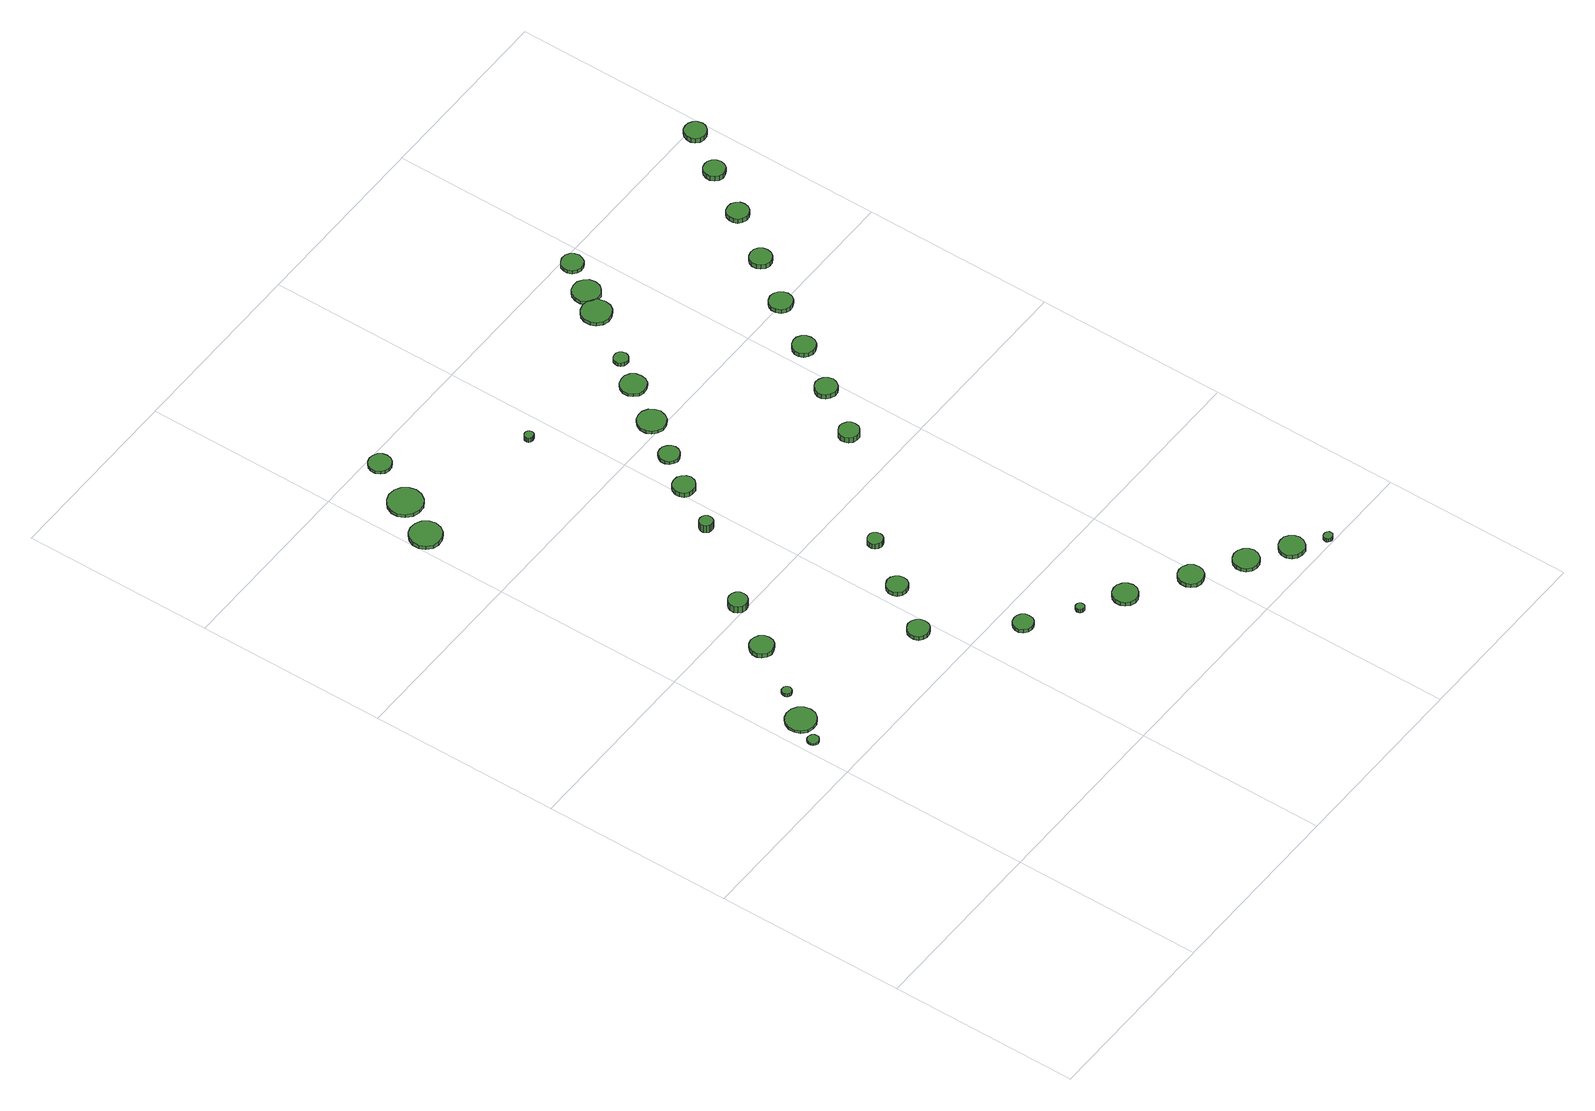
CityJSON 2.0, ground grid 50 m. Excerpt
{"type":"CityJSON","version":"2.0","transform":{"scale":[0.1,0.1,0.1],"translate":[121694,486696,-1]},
"CityObjects":{
"tree1":{"type":"SolitaryVegetationObject","attributes":{"function":"something"},"geometry":[{"type":"MultiSurface","lod":"1","boundaries":[[[0,1,2,3,4,5,6,7,8,9,10,11,12,13,14]],[[15,16,17,18,19,20,21,22,23,24,25,26,27,28,29]],[[0,29,28,1]],[[1,28,27,2]],[[2,27,26,3]],[[3,26,25,4]],[[4,25,24,5]],[[5,24,23,6]],[[6,23,22,7]],[[7,22,21,8]],[[8,21,20,9]],[[9,20,19,10]],[[10,19,18,11]],[[11,18,17,12]],[[12,17,16,13]],[[13,16,15,14]],[[14,15,29,0]]]}]},
"tree2":{"type":"SolitaryVegetationObject","attributes":{"function":"something"},"geometry":[{"type":"MultiSurface","lod":"1","boundaries":[[[30,31,32,33,34,35,36,37,38,39,40,41,42,43,44]],[[45,46,47,48,49,50,51,52,53,54,55,56,57,58,59]],[[30,59,58,31]],[[31,58,57,32]],[[32,57,56,33]],[[33,56,55,34]],[[34,55,54,35]],[[35,54,53,36]],[[36,53,52,37]],[[37,52,51,38]],[[38,51,50,39]],[[39,50,49,40]],[[40,49,48,41]],[[41,48,47,42]],[[42,47,46,43]],[[43,46,45,44]],[[44,45,59,30]]]}]},
"tree3":{"type":"SolitaryVegetationObject","attributes":{"function":"something"},"geometry":[{"type":"MultiSurface","lod":"1","boundaries":[[[60,61,62,63,64,65,66,67,68,69,70,71,72,73,74]],[[75,76,77,78,79,80,81,82,83,84,85,86,87,88,89]],[[60,89,88,61]],[[61,88,87,62]],[[62,87,86,63]],[[63,86,85,64]],[[64,85,84,65]],[[65,84,83,66]],[[66,83,82,67]],[[67,82,81,68]],[[68,81,80,69]],[[69,80,79,70]],[[70,79,78,71]],[[71,78,77,72]],[[72,77,76,73]],[[73,76,75,74]],[[74,75,89,60]]]}]},
"tree4":{"type":"SolitaryVegetationObject","attributes":{"function":"something"},"geometry":[{"type":"MultiSurface","lod":"1","boundaries":[[[90,91,92,93,94,95,96,97,98,99,100,101,102,103,104]],[[105,106,107,108,109,110,111,112,113,114,115,116,117,118,119]],[[90,119,118,91]],[[91,118,117,92]],[[92,117,116,93]],[[93,116,115,94]],[[94,115,114,95]],[[95,114,113,96]],[[96,113,112,97]],[[97,112,111,98]],[[98,111,110,99]],[[99,110,109,100]],[[100,109,108,101]],[[101,108,107,102]],[[102,107,106,103]],[[103,106,105,104]],[[104,105,119,90]]]}]},
"tree5":{"type":"SolitaryVegetationObject","attributes":{"function":"something"},"geometry":[{"type":"MultiSurface","lod":"1","boundaries":[[[120,121,122,123,124,125,126,127,128,129,130,131,132,133,134]],[[135,136,137,138,139,140,141,142,143,144,145,146,147,148,149]],[[120,149,148,121]],[[121,148,147,122]],[[122,147,146,123]],[[123,146,145,124]],[[124,145,144,125]],[[125,144,143,126]],[[126,143,142,127]],[[127,142,141,128]],[[128,141,140,129]],[[129,140,139,130]],[[130,139,138,131]],[[131,138,137,132]],[[132,137,136,133]],[[133,136,135,134]],[[134,135,149,120]]]}]},
"tree6":{"type":"SolitaryVegetationObject","attributes":{"function":"something"},"geometry":[{"type":"MultiSurface","lod":"1","boundaries":[[[150,151,152,153,154,155,156,157,158,159,160,161,162,163,164]],[[165,166,167,168,169,170,171,172,173,174,175,176,177,178,179]],[[150,179,178,151]],[[151,178,177,152]],[[152,177,176,153]],[[153,176,175,154]],[[154,175,174,155]],[[155,174,173,156]],[[156,173,172,157]],[[157,172,171,158]],[[158,171,170,159]],[[159,170,169,160]],[[160,169,168,161]],[[161,168,167,162]],[[162,167,166,163]],[[163,166,165,164]],[[164,165,179,150]]]}]},
"tree7":{"type":"SolitaryVegetationObject","attributes":{"function":"something"},"geometry":[{"type":"MultiSurface","lod":"1","boundaries":[[[180,181,182,183,184,185,186,187,188,189,190,191,192,193,194]],[[195,196,197,198,199,200,201,202,203,204,205,206,207,208,209]],[[180,209,208,181]],[[181,208,207,182]],[[182,207,206,183]],[[183,206,205,184]],[[184,205,204,185]],[[185,204,203,186]],[[186,203,202,187]],[[187,202,201,188]],[[188,201,200,189]],[[189,200,199,190]],[[190,199,198,191]],[[191,198,197,192]],[[192,197,196,193]],[[193,196,195,194]],[[194,195,209,180]]]}]},
"tree8":{"type":"SolitaryVegetationObject","attributes":{"function":"something"},"geometry":[{"type":"MultiSurface","lod":"1","boundaries":[[[210,211,212,213,214,215,216,217,218,219,220,221,222,223,224]],[[225,226,227,228,229,230,231,232,233,234,235,236,237,238,239]],[[210,239,238,211]],[[211,238,237,212]],[[212,237,236,213]],[[213,236,235,214]],[[214,235,234,215]],[[215,234,233,216]],[[216,233,232,217]],[[217,232,231,218]],[[218,231,230,219]],[[219,230,229,220]],[[220,229,228,221]],[[221,228,227,222]],[[222,227,226,223]],[[223,226,225,224]],[[224,225,239,210]]]}]},
"tree9":{"type":"SolitaryVegetationObject","attributes":{"function":"something"},"geometry":[{"type":"MultiSurface","lod":"1","boundaries":[[[240,241,242,243,244,245,246,247,248,249,250,251,252,253,254]],[[255,256,257,258,259,260,261,262,263,264,265,266,267,268,269]],[[240,269,268,241]],[[241,268,267,242]],[[242,267,266,243]],[[243,266,265,244]],[[244,265,264,245]],[[245,264,263,246]],[[246,263,262,247]],[[247,262,261,248]],[[248,261,260,249]],[[249,260,259,250]],[[250,259,258,251]],[[251,258,257,252]],[[252,257,256,253]],[[253,256,255,254]],[[254,255,269,240]]]}]},
"tree10":{"type":"SolitaryVegetationObject","attributes":{"function":"something"},"geometry":[{"type":"MultiSurface","lod":"1","boundaries":[[[270,271,272,273,274,275,276,277,278,279,280,281,282,283,284]],[[285,286,287,288,289,290,291,292,293,294,295,296,297,298,299]],[[270,299,298,271]],[[271,298,297,272]],[[272,297,296,273]],[[273,296,295,274]],[[274,295,294,275]],[[275,294,293,276]],[[276,293,292,277]],[[277,292,291,278]],[[278,291,290,279]],[[279,290,289,280]],[[280,289,288,281]],[[281,288,287,282]],[[282,287,286,283]],[[283,286,285,284]],[[284,285,299,270]]]}]},
"tree11":{"type":"SolitaryVegetationObject","attributes":{"function":"something"},"geometry":[{"type":"MultiSurface","lod":"1","boundaries":[[[300,301,302,303,304,305,306,307,308,309,310,311,312,313,314]],[[315,316,317,318,319,320,321,322,323,324,325,326,327,328,329]],[[300,329,328,301]],[[301,328,327,302]],[[302,327,326,303]],[[303,326,325,304]],[[304,325,324,305]],[[305,324,323,306]],[[306,323,322,307]],[[307,322,321,308]],[[308,321,320,309]],[[309,320,319,310]],[[310,319,318,311]],[[311,318,317,312]],[[312,317,316,313]],[[313,316,315,314]],[[314,315,329,300]]]}]},
"tree12":{"type":"SolitaryVegetationObject","attributes":{"function":"something"},"geometry":[{"type":"MultiSurface","lod":"1","boundaries":[[[330,331,332,333,334,335,336,337,338,339,340,341,342,343,344]],[[345,346,347,348,349,350,351,352,353,354,355,356,357,358,359]],[[330,359,358,331]],[[331,358,357,332]],[[332,357,356,333]],[[333,356,355,334]],[[334,355,354,335]],[[335,354,353,336]],[[336,353,352,337]],[[337,352,351,338]],[[338,351,350,339]],[[339,350,349,340]],[[340,349,348,341]],[[341,348,347,342]],[[342,347,346,343]],[[343,346,345,344]],[[344,345,359,330]]]}]},
"tree13":{"type":"SolitaryVegetationObject","attributes":{"function":"something"},"geometry":[{"type":"MultiSurface","lod":"1","boundaries":[[[360,361,362,363,364,365,366,367,368,369,370,371,372,373,374]],[[375,376,377,378,379,380,381,382,383,384,385,386,387,388,389]],[[360,389,388,361]],[[361,388,387,362]],[[362,387,386,363]],[[363,386,385,364]],[[364,385,384,365]],[[365,384,383,366]],[[366,383,382,367]],[[367,382,381,368]],[[368,381,380,369]],[[369,380,379,370]],[[370,379,378,371]],[[371,378,377,372]],[[372,377,376,373]],[[373,376,375,374]],[[374,375,389,360]]]}]},
"tree14":{"type":"SolitaryVegetationObject","attributes":{"function":"something"},"geometry":[{"type":"MultiSurface","lod":"1","boundaries":[[[390,391,392,393,394,395,396,397,398,399,400,401,402,403,404]],[[405,406,407,408,409,410,411,412,413,414,415,416,417,418,419]],[[390,419,418,391]],[[391,418,417,392]],[[392,417,416,393]],[[393,416,415,394]],[[394,415,414,395]],[[395,414,413,396]],[[396,413,412,397]],[[397,412,411,398]],[[398,411,410,399]],[[399,410,409,400]],[[400,409,408,401]],[[401,408,407,402]],[[402,407,406,403]],[[403,406,405,404]],[[404,405,419,390]]]}]},
"tree15":{"type":"SolitaryVegetationObject","attributes":{"function":"something"},"geometry":[{"type":"MultiSurface","lod":"1","boundaries":[[[420,421,422,423,424,425,426,427,428,429,430,431,432,433,434]],[[435,436,437,438,439,440,441,442,443,444,445,446,447,448,449]],[[420,449,448,421]],[[421,448,447,422]],[[422,447,446,423]],[[423,446,445,424]],[[424,445,444,425]],[[425,444,443,426]],[[426,443,442,427]],[[427,442,441,428]],[[428,441,440,429]],[[429,440,439,430]],[[430,439,438,431]],[[431,438,437,432]],[[432,437,436,433]],[[433,436,435,434]],[[434,435,449,420]]]}]},
"tree16":{"type":"SolitaryVegetationObject","attributes":{"function":"something"},"geometry":[{"type":"MultiSurface","lod":"1","boundaries":[[[450,451,452,453,454,455,456,457,458,459,460,461,462,463,464]],[[465,466,467,468,469,470,471,472,473,474,475,476,477,478,479]],[[450,479,478,451]],[[451,478,477,452]],[[452,477,476,453]],[[453,476,475,454]],[[454,475,474,455]],[[455,474,473,456]],[[456,473,472,457]],[[457,472,471,458]],[[458,471,470,459]],[[459,470,469,460]],[[460,469,468,461]],[[461,468,467,462]],[[462,467,466,463]],[[463,466,465,464]],[[464,465,479,450]]]}]},
"tree17":{"type":"SolitaryVegetationObject","attributes":{"function":"something"},"geometry":[{"type":"MultiSurface","lod":"1","boundaries":[[[480,481,482,483,484,485,486,487,488,489,490,491,492,493,494]],[[495,496,497,498,499,500,501,502,503,504,505,506,507,508,509]],[[480,509,508,481]],[[481,508,507,482]],[[482,507,506,483]],[[483,506,505,484]],[[484,505,504,485]],[[485,504,503,486]],[[486,503,502,487]],[[487,502,501,488]],[[488,501,500,489]],[[489,500,499,490]],[[490,499,498,491]],[[491,498,497,492]],[[492,497,496,493]],[[493,496,495,494]],[[494,495,509,480]]]}]},
"tree18":{"type":"SolitaryVegetationObject","attributes":{"function":"something"}},
"tree19":{"type":"SolitaryVegetationObject","attributes":{"function":"something"},"geometry":[{"type":"MultiSurface","lod":"1","boundaries":[[[510,511,512,513,514,515,516,517,518,519,520,521,522,523,524]],[[525,526,527,528,529,530,531,532,533,534,535,536,537,538,539]],[[510,539,538,511]],[[511,538,537,512]],[[512,537,536,513]],[[513,536,535,514]],[[514,535,534,515]],[[515,534,533,516]],[[516,533,532,517]],[[517,532,531,518]],[[518,531,530,519]],[[519,530,529,520]],[[520,529,528,521]],[[521,528,527,522]],[[522,527,526,523]],[[523,526,525,524]],[[524,525,539,510]]]}]},
"tree20":{"type":"SolitaryVegetationObject","attributes":{"function":"something"},"geometry":[{"type":"MultiSurface","lod":"1","boundaries":[[[540,541,542,543,544,545,546,547,548,549,550,551,552,553,554]],[[555,556,557,558,559,560,561,562,563,564,565,566,567,568,569]],[[540,569,568,541]],[[541,568,567,542]],[[542,567,566,543]],[[543,566,565,544]],[[544,565,564,545]],[[545,564,563,546]],[[546,563,562,547]],[[547,562,561,548]],[[548,561,560,549]],[[549,560,559,550]],[[550,559,558,551]],[[551,558,557,552]],[[552,557,556,553]],[[553,556,555,554]],[[554,555,569,540]]]}]},
"tree21":{"type":"SolitaryVegetationObject","attributes":{"function":"something"}},
"tree22":{"type":"SolitaryVegetationObject","attributes":{"function":"something"},"geometry":[{"type":"MultiSurface","lod":"1","boundaries":[[[570,571,572,573,574,575,576,577,578,579,580,581,582,583,584]],[[585,586,587,588,589,590,591,592,593,594,595,596,597,598,599]],[[570,599,598,571]],[[571,598,597,572]],[[572,597,596,573]],[[573,596,595,574]],[[574,595,594,575]],[[575,594,593,576]],[[576,593,592,577]],[[577,592,591,578]],[[578,591,590,579]],[[579,590,589,580]],[[580,589,588,581]],[[581,588,587,582]],[[582,587,586,583]],[[583,586,585,584]],[[584,585,599,570]]]}]},
"tree23":{"type":"SolitaryVegetationObject","attributes":{"function":"something"}},
"tree24":{"type":"SolitaryVegetationObject","attributes":{"function":"something"},"geometry":[{"type":"MultiSurface","lod":"1","boundaries":[[[600,601,602,603,604,605,606,607,608,609,610,611,612,613,614]],[[615,616,617,618,619,620,621,622,623,624,625,626,627,628,629]],[[600,629,628,601]],[[601,628,627,602]],[[602,627,626,603]],[[603,626,625,604]],[[604,625,624,605]],[[605,624,623,606]],[[606,623,622,607]],[[607,622,621,608]],[[608,621,620,609]],[[609,620,619,610]],[[610,619,618,611]],[[611,618,617,612]],[[612,617,616,613]],[[613,616,615,614]],[[614,615,629,600]]]}]},
"tree25":{"type":"SolitaryVegetationObject","attributes":{"function":"something"},"geometry":[{"type":"MultiSurface","lod":"1","boundaries":[[[630,631,632,633,634,635,636,637,638,639,640,641,642,643,644]],[[645,646,647,648,649,650,651,652,653,654,655,656,657,658,659]],[[630,659,658,631]],[[631,658,657,632]],[[632,657,656,633]],[[633,656,655,634]],[[634,655,654,635]],[[635,654,653,636]],[[636,653,652,637]],[[637,652,651,638]],[[638,651,650,639]],[[639,650,649,640]],[[640,649,648,641]],[[641,648,647,642]],[[642,647,646,643]],[[643,646,645,644]],[[644,645,659,630]]]}]},
"tree26":{"type":"SolitaryVegetationObject","attributes":{"function":"something"},"geometry":[{"type":"MultiSurface","lod":"1","boundaries":[[[660,661,662,663,664,665,666,667,668,669,670,671,672,673,674]],[[675,676,677,678,679,680,681,682,683,684,685,686,687,688,689]],[[660,689,688,661]],[[661,688,687,662]],[[662,687,686,663]],[[663,686,685,664]],[[664,685,684,665]],[[665,684,683,666]],[[666,683,682,667]],[[667,682,681,668]],[[668,681,680,669]],[[669,680,679,670]],[[670,679,678,671]],[[671,678,677,672]],[[672,677,676,673]],[[673,676,675,674]],[[674,675,689,660]]]}]},
"tree27":{"type":"SolitaryVegetationObject","attributes":{"function":"something"},"geometry":[{"type":"MultiSurface","lod":"1","boundaries":[[[690,691,692,693,694,695,696,697,698,699,700,701,702,703,704]],[[705,706,707,708,709,710,711,712,713,714,715,716,717,718,719]],[[690,719,718,691]],[[691,718,717,692]],[[692,717,716,693]],[[693,716,715,694]],[[694,715,714,695]],[[695,714,713,696]],[[696,713,712,697]],[[697,712,711,698]],[[698,711,710,699]],[[699,710,709,700]],[[700,709,708,701]],[[701,708,707,702]],[[702,707,706,703]],[[703,706,705,704]],[[704,705,719,690]]]}]},
"tree28":{"type":"SolitaryVegetationObject","attributes":{"function":"something"},"geometry":[{"type":"MultiSurface","lod":"1","boundaries":[[[720,721,722,723,724,725,726,727,728,729,730,731,732,733,734]],[[735,736,737,738,739,740,741,742,743,744,745,746,747,748,749]],[[720,749,748,721]],[[721,748,747,722]],[[722,747,746,723]],[[723,746,745,724]],[[724,745,744,725]],[[725,744,743,726]],[[726,743,742,727]],[[727,742,741,728]],[[728,741,740,729]],[[729,740,739,730]],[[730,739,738,731]],[[731,738,737,732]],[[732,737,736,733]],[[733,736,735,734]],[[734,735,749,720]]]}]},
"tree29":{"type":"SolitaryVegetationObject","attributes":{"function":"something"},"geometry":[{"type":"MultiSurface","lod":"1","boundaries":[[[750,751,752,753,754,755,756,757,758,759,760,761,762,763,764]],[[765,766,767,768,769,770,771,772,773,774,775,776,777,778,779]],[[750,779,778,751]],[[751,778,777,752]],[[752,777,776,753]],[[753,776,775,754]],[[754,775,774,755]],[[755,774,773,756]],[[756,773,772,757]],[[757,772,771,758]],[[758,771,770,759]],[[759,770,769,760]],[[760,769,768,761]],[[761,768,767,762]],[[762,767,766,763]],[[763,766,765,764]],[[764,765,779,750]]]}]},
"tree30":{"type":"SolitaryVegetationObject","attributes":{"function":"something"},"geometry":[{"type":"MultiSurface","lod":"1","boundaries":[[[780,781,782,783,784,785,786,787,788,789,790,791,792,793,794]],[[795,796,797,798,799,800,801,802,803,804,805,806,807,808,809]],[[780,809,808,781]],[[781,808,807,782]],[[782,807,806,783]],[[783,806,805,784]],[[784,805,804,785]],[[785,804,803,786]],[[786,803,802,787]],[[787,802,801,788]],[[788,801,800,789]],[[789,800,799,790]],[[790,799,798,791]],[[791,798,797,792]],[[792,797,796,793]],[[793,796,795,794]],[[794,795,809,780]]]}]},
"tree31":{"type":"SolitaryVegetationObject","attributes":{"function":"something"},"geometry":[{"type":"MultiSurface","lod":"1","boundaries":[[[810,811,812,813,814,815,816,817,818,819,820,821,822,823,824]],[[825,826,827,828,829,830,831,832,833,834,835,836,837,838,839]],[[810,839,838,811]],[[811,838,837,812]],[[812,837,836,813]],[[813,836,835,814]],[[814,835,834,815]],[[815,834,833,816]],[[816,833,832,817]],[[817,832,831,818]],[[818,831,830,819]],[[819,830,829,820]],[[820,829,828,821]],[[821,828,827,822]],[[822,827,826,823]],[[823,826,825,824]],[[824,825,839,810]]]}]},
"tree32":{"type":"SolitaryVegetationObject","attributes":{"function":"something"},"geometry":[{"type":"MultiSurface","lod":"1","boundaries":[[[840,841,842,843,844,845,846,847,848,849,850,851,852,853,854]],[[855,856,857,858,859,860,861,862,863,864,865,866,867,868,869]],[[840,869,868,841]],[[841,868,867,842]],[[842,867,866,843]],[[843,866,865,844]],[[844,865,864,845]],[[845,864,863,846]],[[846,863,862,847]],[[847,862,861,848]],[[848,861,860,849]],[[849,860,859,850]],[[850,859,858,851]],[[851,858,857,852]],[[852,857,856,853]],[[853,856,855,854]],[[854,855,869,840]]]}]},
"tree33":{"type":"SolitaryVegetationObject","attributes":{"function":"something"},"geometry":[{"type":"MultiSurface","lod":"1","boundaries":[[[870,871,872,873,874,875,876,877,878,879,880,881,882,883,884]],[[885,886,887,888,889,890,891,892,893,894,895,896,897,898,899]],[[870,899,898,871]],[[871,898,897,872]],[[872,897,896,873]],[[873,896,895,874]],[[874,895,894,875]],[[875,894,893,876]],[[876,893,892,877]],[[877,892,891,878]],[[878,891,890,879]],[[879,890,889,880]],[[880,889,888,881]],[[881,888,887,882]],[[882,887,886,883]],[[883,886,885,884]],[[884,885,899,870]]]}]},
"tree34":{"type":"SolitaryVegetationObject","attributes":{"function":"something"},"geometry":[{"type":"MultiSurface","lod":"1","boundaries":[[[900,901,902,903,904,905,906,907,908,909,910,911,912,913,914]],[[915,916,917,918,919,920,921,922,923,924,925,926,927,928,929]],[[900,929,928,901]],[[901,928,927,902]],[[902,927,926,903]],[[903,926,925,904]],[[904,925,924,905]],[[905,924,923,906]],[[906,923,922,907]],[[907,922,921,908]],[[908,921,920,909]],[[909,920,919,910]],[[910,919,918,911]],[[911,918,917,912]],[[912,917,916,913]],[[913,916,915,914]],[[914,915,929,900]]]}]},
"tree35":{"type":"SolitaryVegetationObject","attributes":{"function":"something"},"geometry":[{"type":"MultiSurface","lod":"1","boundaries":[[[930,931,932,933,934,935,936,937,938,939,940,941,942,943,944]],[[945,946,947,948,949,950,951,952,953,954,955,956,957,958,959]],[[930,959,958,931]],[[931,958,957,932]],[[932,957,956,933]],[[933,956,955,934]],[[934,955,954,935]],[[935,954,953,936]],[[936,953,952,937]],[[937,952,951,938]],[[938,951,950,939]],[[939,950,949,940]],[[940,949,948,941]],[[941,948,947,942]],[[942,947,946,943]],[[943,946,945,944]],[[944,945,959,930]]]}]},
"tree36":{"type":"SolitaryVegetationObject","attributes":{"function":"something"},"geometry":[{"type":"MultiSurface","lod":"1","boundaries":[[[960,961,962,963,964,965,966,967,968,969,970,971,972,973,974]],[[975,976,977,978,979,980,981,982,983,984,985,986,987,988,989]],[[960,989,988,961]],[[961,988,987,962]],[[962,987,986,963]],[[963,986,985,964]],[[964,985,984,965]],[[965,984,983,966]],[[966,983,982,967]],[[967,982,981,968]],[[968,981,980,969]],[[969,980,979,970]],[[970,979,978,971]],[[971,978,977,972]],[[972,977,976,973]],[[973,976,975,974]],[[974,975,989,960]]]}]},
"tree37":{"type":"SolitaryVegetationObject","attributes":{"function":"something"},"geometry":[{"type":"MultiSurface","lod":"1","boundaries":[[[990,991,992,993,994,995,996,997,998,999,1000,1001,1002,1003,1004]],[[1005,1006,1007,1008,1009,1010,1011,1012,1013,1014,1015,1016,1017,1018,1019]],[[990,1019,1018,991]],[[991,1018,1017,992]],[[992,1017,1016,993]],[[993,1016,1015,994]],[[994,1015,1014,995]],[[995,1014,1013,996]],[[996,1013,1012,997]],[[997,1012,1011,998]],[[998,1011,1010,999]],[[999,1010,1009,1000]],[[1000,1009,1008,1001]],[[1001,1008,1007,1002]],[[1002,1007,1006,1003]],[[1003,1006,1005,1004]],[[1004,1005,1019,990]]]}]},
"tree38":{"type":"SolitaryVegetationObject","attributes":{"function":"something"},"geometry":[{"type":"MultiSurface","lod":"1","boundaries":[[[1020,1021,1022,1023,1024,1025,1026,1027,1028,1029,1030,1031,1032,1033,1034]],[[1035,1036,1037,1038,1039,1040,1041,1042,1043,1044,1045,1046,1047,1048,1049]],[[1020,1049,1048,1021]],[[1021,1048,1047,1022]],[[1022,1047,1046,1023]],[[1023,1046,1045,1024]],[[1024,1045,1044,1025]],[[1025,1044,1043,1026]],[[1026,1043,1042,1027]],[[1027,1042,1041,1028]],[[1028,1041,1040,1029]],[[1029,1040,1039,1030]],[[1030,1039,1038,1031]],[[1031,1038,1037,1032]],[[1032,1037,1036,1033]],[[1033,1036,1035,1034]],[[1034,1035,1049,1020]]]}]},
"tree39":{"type":"SolitaryVegetationObject","attributes":{"function":"something"},"geometry":[{"type":"MultiSurface","lod":"1","boundaries":[[[1050,1051,1052,1053,1054,1055,1056,1057,1058,1059,1060,1061,1062,1063,1064]],[[1065,1066,1067,1068,1069,1070,1071,1072,1073,1074,1075,1076,1077,1078,1079]],[[1050,1079,1078,1051]],[[1051,1078,1077,1052]],[[1052,1077,1076,1053]],[[1053,1076,1075,1054]],[[1054,1075,1074,1055]],[[1055,1074,1073,1056]],[[1056,1073,1072,1057]],[[1057,1072,1071,1058]],[[1058,1071,1070,1059]],[[1059,1070,1069,1060]],[[1060,1069,1068,1061]],[[1061,1068,1067,1062]],[[1062,1067,1066,1063]],[[1063,1066,1065,1064]],[[1064,1065,1079,1050]]]}]}
},
"vertices":[
[48,622,15],[47,628,15],[43,633,15],[38,636,15],[32,637,15],[26,635,15],[21,631,15],[19,625,15],[19,619,15],[21,613,15],[26,609,15],[32,607,15],[38,608,15],[43,611,15],[47,616,15],[47,616,9],[43,611,9],[38,608,9],[32,607,9],[26,609,9],[21,613,9],[19,619,9],[19,625,9],[21,631,9],[26,635,9],[32,637,9],[38,636,9],[43,633,9],[47,628,9],[48,622,9],
[108,683,16],[105,699,16],[95,712,16],[81,720,16],[65,722,16],[49,717,16],[37,706,16],[31,691,16],[31,675,16],[37,660,16],[49,649,16],[65,644,16],[81,646,16],[95,654,16],[105,667,16],[105,667,8],[95,654,8],[81,646,8],[65,644,8],[49,649,8],[37,660,8],[31,675,8],[31,691,8],[37,706,8],[49,717,8],[65,722,8],[81,720,8],[95,712,8],[105,699,8],[108,683,8],
[137,763,17],[135,768,17],[132,772,17],[128,775,17],[123,775,17],[118,774,17],[114,770,17],[112,765,17],[112,760,17],[114,755,17],[118,752,17],[123,750,17],[128,751,17],[132,753,17],[135,758,17],[135,758,8],[132,753,8],[128,751,8],[123,750,8],[118,752,8],[114,755,8],[112,760,8],[112,765,8],[114,770,8],[118,774,8],[123,775,8],[128,775,8],[132,772,8],[135,768,8],[137,763,8],
[236,894,21],[234,906,21],[226,916,21],[215,922,21],[203,924,21],[191,920,21],[181,911,21],[176,900,21],[176,887,21],[181,876,21],[191,867,21],[203,863,21],[215,865,21],[226,871,21],[234,881,21],[234,881,8],[226,871,8],[215,865,8],[203,863,8],[191,867,8],[181,876,8],[176,887,8],[176,900,8],[181,911,8],[191,920,8],[203,924,8],[215,922,8],[226,916,8],[234,906,8],[236,894,8],
[83,1747,17],[79,1764,17],[69,1778,17],[54,1786,17],[37,1788,17],[21,1783,17],[8,1771,17],[1,1756,17],[1,1738,17],[8,1723,17],[21,1711,17],[37,1706,17],[54,1708,17],[69,1716,17],[79,1730,17],[79,1730,6],[69,1716,6],[54,1708,6],[37,1706,6],[21,1711,6],[8,1723,6],[1,1738,6],[1,1756,6],[8,1771,6],[21,1783,6],[37,1788,6],[54,1786,6],[69,1778,6],[79,1764,6],[83,1747,6],
[311,1020,28],[309,1030,28],[303,1038,28],[294,1043,28],[284,1044,28],[274,1041,28],[267,1034,28],[263,1025,28],[263,1015,28],[267,1006,28],[274,999,28],[284,996,28],[294,997,28],[303,1002,28],[309,1010,28],[309,1010,7],[303,1002,7],[294,997,7],[284,996,7],[274,999,7],[267,1006,7],[263,1015,7],[263,1025,7],[267,1034,7],[274,1041,7],[284,1044,7],[294,1043,7],[303,1038,7],[309,1030,7],[311,1020,7],
[493,626,19],[491,637,19],[484,647,19],[474,653,19],[462,654,19],[451,650,19],[442,642,19],[438,632,19],[438,620,19],[442,609,19],[451,602,19],[462,598,19],[474,599,19],[484,605,19],[491,614,19],[491,614,7],[484,605,7],[474,599,7],[462,598,7],[451,602,7],[442,609,7],[438,620,7],[438,632,7],[442,642,7],[451,650,7],[462,654,7],[474,653,7],[484,647,7],[491,637,7],[493,626,7],
[145,1848,15],[141,1866,15],[130,1881,15],[114,1890,15],[95,1892,15],[78,1886,15],[64,1874,15],[56,1857,15],[56,1839,15],[64,1822,15],[78,1809,15],[95,1804,15],[114,1805,15],[130,1815,15],[141,1830,15],[141,1830,6],[130,1815,6],[114,1805,6],[95,1804,6],[78,1809,6],[64,1822,6],[56,1839,6],[56,1857,6],[64,1874,6],[78,1886,6],[95,1892,6],[114,1890,6],[130,1881,6],[141,1866,6],[145,1848,6],
[650,437,19],[648,447,19],[642,456,19],[632,461,19],[622,462,19],[612,459,19],[604,452,19],[599,442,19],[599,431,19],[604,422,19],[612,414,19],[622,411,19],[632,412,19],[642,418,19],[648,426,19],[648,426,8],[642,418,8],[632,412,8],[622,411,8],[612,414,8],[604,422,8],[599,431,8],[599,442,8],[604,452,8],[612,459,8],[622,462,8],[632,461,8],[642,456,8],[648,447,8],[650,437,8],
[195,1968,16],[193,1979,16],[186,1989,16],[175,1995,16],[163,1997,16],[152,1993,16],[143,1985,16],[138,1974,16],[138,1961,16],[143,1950,16],[152,1942,16],[163,1939,16],[175,1940,16],[186,1946,16],[193,1956,16],[193,1956,7],[186,1946,7],[175,1940,7],[163,1939,7],[152,1942,7],[143,1950,7],[138,1961,7],[138,1974,7],[143,1985,7],[152,1993,7],[163,1997,7],[175,1995,7],[186,1989,7],[193,1979,7],[195,1968,7],
[577,748,20],[575,759,20],[568,768,20],[559,774,20],[547,775,20],[537,771,20],[528,764,20],[524,753,20],[524,742,20],[528,732,20],[537,724,20],[547,721,20],[559,722,20],[568,727,20],[575,737,20],[575,737,7],[568,727,7],[559,722,7],[547,721,7],[537,724,7],[528,732,7],[524,742,7],[524,753,7],[528,764,7],[537,771,7],[547,775,7],[559,774,7],[568,768,7],[575,759,7],[577,748,7],
[465,1227,30],[464,1234,30],[460,1240,30],[453,1243,30],[446,1244,30],[439,1242,30],[434,1237,30],[431,1230,30],[431,1223,30],[434,1217,30],[439,1212,30],[446,1210,30],[453,1210,30],[460,1214,30],[464,1220,30],[464,1220,7],[460,1214,7],[453,1210,7],[446,1210,7],[439,1212,7],[434,1217,7],[431,1223,7],[431,1230,7],[434,1237,7],[439,1242,7],[446,1244,7],[453,1243,7],[460,1240,7],[464,1234,7],[465,1227,7],
[753,357,19],[753,361,19],[750,365,19],[746,367,19],[741,368,19],[737,366,19],[734,363,19],[732,359,19],[732,355,19],[734,350,19],[737,347,19],[741,346,19],[746,346,19],[750,349,19],[753,352,19],[753,352,8],[750,349,8],[746,346,8],[741,346,8],[737,347,8],[734,350,8],[732,355,8],[732,359,8],[734,363,8],[737,366,8],[741,368,8],[746,367,8],[750,365,8],[753,361,8],[753,357,8],
[658,874,23],[656,882,23],[651,889,23],[644,893,23],[636,893,23],[629,891,23],[622,885,23],[619,878,23],[619,870,23],[622,862,23],[629,857,23],[636,854,23],[644,855,23],[651,859,23],[656,866,23],[656,866,7],[651,859,7],[644,855,7],[636,854,7],[629,857,7],[622,862,7],[619,870,7],[619,878,7],[622,885,7],[629,891,7],[636,893,7],[644,893,7],[651,889,7],[656,882,7],[658,874,7],
[549,1342,21],[546,1354,21],[539,1363,21],[529,1369,21],[517,1370,21],[506,1367,21],[497,1359,21],[492,1348,21],[492,1336,21],[497,1325,21],[506,1317,21],[517,1314,21],[529,1315,21],[539,1321,21],[546,1330,21],[546,1330,7],[539,1321,7],[529,1315,7],[517,1314,7],[506,1317,7],[497,1325,7],[492,1336,7],[492,1348,7],[497,1359,7],[506,1367,7],[517,1370,7],[529,1369,7],[539,1363,7],[546,1354,7],[549,1342,7],
[872,295,19],[869,308,19],[861,319,19],[849,326,19],[836,327,19],[823,323,19],[813,314,19],[808,302,19],[808,288,19],[813,276,19],[823,267,19],[836,263,19],[849,264,19],[861,271,19],[869,282,19],[869,282,8],[861,271,8],[849,264,8],[836,263,8],[823,267,8],[813,276,8],[808,288,8],[808,302,8],[813,314,8],[823,323,8],[836,327,8],[849,326,8],[861,319,8],[869,308,8],[872,295,8],
[451,1732,21],[450,1737,21],[447,1741,21],[443,1743,21],[438,1744,21],[433,1742,21],[429,1739,21],[427,1735,21],[427,1730,21],[429,1725,21],[433,1722,21],[438,1720,21],[443,1721,21],[447,1723,21],[450,1727,21],[450,1727,7],[447,1723,7],[443,1721,7],[438,1720,7],[433,1722,7],[429,1725,7],[427,1730,7],[427,1735,7],[429,1739,7],[433,1742,7],[438,1744,7],[443,1743,7],[447,1741,7],[450,1737,7],[451,1732,7],
[611,1431,16],[609,1442,16],[602,1450,16],[592,1456,16],[581,1457,16],[571,1454,16],[563,1446,16],[558,1436,16],[558,1425,16],[563,1415,16],[571,1408,16],[581,1404,16],[592,1405,16],[602,1411,16],[609,1420,16],[609,1420,7],[602,1411,7],[592,1405,7],[581,1404,7],[571,1408,7],[563,1415,7],[558,1425,7],[558,1436,7],[563,1446,7],[571,1454,7],[581,1457,7],[592,1456,7],[602,1450,7],[609,1442,7],[611,1431,7],
[1009,204,19],[1007,217,19],[999,228,19],[987,235,19],[974,236,19],[961,232,19],[951,223,19],[946,211,19],[946,197,19],[951,185,19],[961,176,19],[974,172,19],[987,173,19],[999,180,19],[1007,191,19],[1007,191,8],[999,180,8],[987,173,8],[974,172,8],[961,176,8],[951,185,8],[946,197,8],[946,211,8],[951,223,8],[961,232,8],[974,236,8],[987,235,8],[999,228,8],[1007,217,8],[1009,204,8],
[685,1527,15],[681,1542,15],[673,1554,15],[659,1562,15],[644,1563,15],[630,1559,15],[619,1548,15],[613,1535,15],[613,1519,15],[619,1506,15],[630,1496,15],[644,1491,15],[659,1492,15],[673,1500,15],[681,1512,15],[681,1512,6],[673,1500,6],[659,1492,6],[644,1491,6],[630,1496,6],[619,1506,6],[613,1519,6],[613,1535,6],[619,1548,6],[630,1559,6],[644,1563,6],[659,1562,6],[673,1554,6],[681,1542,6],[685,1527,6],
[1128,128,19],[1125,141,19],[1117,152,19],[1105,159,19],[1091,161,19],[1078,156,19],[1068,147,19],[1062,134,19],[1062,121,19],[1068,108,19],[1078,99,19],[1091,95,19],[1105,96,19],[1117,103,19],[1125,114,19],[1125,114,8],[1117,103,8],[1105,96,8],[1091,95,8],[1078,99,8],[1068,108,8],[1062,121,8],[1062,134,8],[1068,147,8],[1078,156,8],[1091,161,8],[1105,159,8],[1117,152,8],[1125,141,8],[1128,128,8],
[751,1630,15],[749,1644,15],[741,1655,15],[729,1662,15],[715,1663,15],[702,1659,15],[692,1650,15],[686,1637,15],[686,1623,15],[692,1611,15],[702,1601,15],[715,1597,15],[729,1598,15],[741,1605,15],[749,1617,15],[749,1617,6],[741,1605,6],[729,1598,6],[715,1597,6],[702,1601,6],[692,1611,6],[686,1623,6],[686,1637,6],[692,1650,6],[702,1659,6],[715,1663,6],[729,1662,6],[741,1655,6],[749,1644,6],[751,1630,6],
[1224,65,19],[1221,78,19],[1213,89,19],[1202,96,19],[1188,97,19],[1175,93,19],[1165,84,19],[1159,71,19],[1159,58,19],[1165,45,19],[1175,36,19],[1188,32,19],[1202,33,19],[1213,40,19],[1221,51,19],[1221,51,8],[1213,40,8],[1202,33,8],[1188,32,8],[1175,36,8],[1165,45,8],[1159,58,8],[1159,71,8],[1165,84,8],[1175,93,8],[1188,97,8],[1202,96,8],[1213,89,8],[1221,78,8],[1224,65,8],
[911,1126,24],[909,1137,24],[903,1145,24],[893,1151,24],[883,1152,24],[872,1148,24],[864,1141,24],[860,1131,24],[860,1121,24],[864,1111,24],[872,1104,24],[883,1100,24],[893,1101,24],[903,1107,24],[909,1115,24],[909,1115,7],[903,1107,7],[893,1101,7],[883,1100,7],[872,1104,7],[864,1111,7],[860,1121,7],[860,1131,7],[864,1141,7],[872,1148,7],[883,1152,7],[893,1151,7],[903,1145,7],[909,1137,7],[911,1126,7],
[1279,14,19],[1278,19,19],[1275,23,19],[1271,25,19],[1266,25,19],[1262,24,19],[1258,21,19],[1256,16,19],[1256,12,19],[1258,7,19],[1262,4,19],[1266,3,19],[1271,3,19],[1275,6,19],[1278,9,19],[1278,9,8],[1275,6,8],[1271,3,8],[1266,3,8],[1262,4,8],[1258,7,8],[1256,12,8],[1256,16,8],[1258,21,8],[1262,24,8],[1266,25,8],[1271,25,8],[1275,23,8],[1278,19,8],[1279,14,8],
[788,1702,17],[786,1710,17],[782,1716,17],[775,1720,17],[767,1720,17],[760,1718,17],[754,1713,17],[751,1706,17],[751,1698,17],[754,1691,17],[760,1686,17],[767,1684,17],[775,1684,17],[782,1688,17],[786,1694,17],[786,1694,6],[782,1688,6],[775,1684,6],[767,1684,6],[760,1686,6],[754,1691,6],[751,1698,6],[751,1706,6],[754,1713,6],[760,1718,6],[767,1720,6],[775,1720,6],[782,1716,6],[786,1710,6],[788,1702,6],
[1000,1253,21],[997,1265,21],[990,1275,21],[980,1280,21],[968,1282,21],[957,1278,21],[948,1270,21],[943,1259,21],[943,1247,21],[948,1237,21],[957,1229,21],[968,1225,21],[980,1226,21],[990,1232,21],[997,1242,21],[997,1242,7],[990,1232,7],[980,1226,7],[968,1225,7],[957,1229,7],[948,1237,7],[943,1247,7],[943,1259,7],[948,1270,7],[957,1278,7],[968,1282,7],[980,1280,7],[990,1275,7],[997,1265,7],[1000,1253,7],
[896,1836,16],[893,1852,16],[884,1864,16],[870,1872,16],[854,1874,16],[839,1869,16],[827,1859,16],[821,1844,16],[821,1828,16],[827,1814,16],[839,1803,16],[854,1798,16],[870,1800,16],[884,1808,16],[893,1820,16],[893,1820,6],[884,1808,6],[870,1800,6],[854,1798,6],[839,1803,6],[827,1814,6],[821,1828,6],[821,1844,6],[827,1859,6],[839,1869,6],[854,1874,6],[870,1872,6],[884,1864,6],[893,1852,6],[896,1836,6],
[1080,1374,20],[1078,1386,20],[1071,1396,20],[1060,1402,20],[1048,1403,20],[1036,1399,20],[1027,1391,20],[1022,1380,20],[1022,1368,20],[1027,1357,20],[1036,1349,20],[1048,1345,20],[1060,1346,20],[1071,1352,20],[1078,1362,20],[1078,1362,7],[1071,1352,7],[1060,1346,7],[1048,1345,7],[1036,1349,7],[1027,1357,7],[1022,1368,7],[1022,1380,7],[1027,1391,7],[1036,1399,7],[1048,1403,7],[1060,1402,7],[1071,1396,7],[1078,1386,7],[1080,1374,7],
[934,1894,16],[931,1908,16],[922,1920,16],[909,1928,16],[894,1929,16],[880,1925,16],[869,1915,16],[863,1901,16],[863,1886,16],[869,1873,16],[880,1863,16],[894,1858,16],[909,1859,16],[922,1867,16],[931,1879,16],[931,1879,6],[922,1867,6],[909,1859,6],[894,1858,6],[880,1863,6],[869,1873,6],[863,1886,6],[863,1901,6],[869,1915,6],[880,1925,6],[894,1929,6],[909,1928,6],[922,1920,6],[931,1908,6],[934,1894,6],
[981,1973,17],[978,1985,17],[972,1994,17],[962,2000,17],[950,2001,17],[939,1997,17],[930,1990,17],[926,1979,17],[926,1968,17],[930,1957,17],[939,1949,17],[950,1946,17],[962,1947,17],[972,1953,17],[978,1962,17],[978,1962,6],[972,1953,6],[962,1947,6],[950,1946,6],[939,1949,6],[930,1957,6],[926,1968,6],[926,1979,6],[930,1990,6],[939,1997,6],[950,2001,6],[962,2000,6],[972,1994,6],[978,1985,6],[981,1973,6],
[1165,1500,19],[1162,1512,19],[1155,1522,19],[1144,1529,19],[1132,1530,19],[1120,1526,19],[1111,1518,19],[1106,1507,19],[1106,1494,19],[1111,1483,19],[1120,1475,19],[1132,1471,19],[1144,1472,19],[1155,1478,19],[1162,1488,19],[1162,1488,7],[1155,1478,7],[1144,1472,7],[1132,1471,7],[1120,1475,7],[1111,1483,7],[1106,1494,7],[1106,1507,7],[1111,1518,7],[1120,1526,7],[1132,1530,7],[1144,1529,7],[1155,1522,7],[1162,1512,7],[1165,1500,7],
[1250,1621,20],[1248,1632,20],[1241,1642,20],[1231,1648,20],[1219,1649,20],[1208,1645,20],[1200,1638,20],[1195,1627,20],[1195,1615,20],[1200,1605,20],[1208,1597,20],[1219,1593,20],[1231,1594,20],[1241,1600,20],[1248,1610,20],[1248,1610,6],[1241,1600,6],[1231,1594,6],[1219,1593,6],[1208,1597,6],[1200,1605,6],[1195,1615,6],[1195,1627,6],[1200,1638,6],[1208,1645,6],[1219,1649,6],[1231,1648,6],[1241,1642,6],[1248,1632,6],[1250,1621,6],
[1339,1751,20],[1337,1762,20],[1330,1771,20],[1320,1777,20],[1308,1778,20],[1297,1775,20],[1288,1767,20],[1284,1756,20],[1284,1745,20],[1288,1734,20],[1297,1727,20],[1308,1723,20],[1320,1724,20],[1330,1730,20],[1337,1739,20],[1337,1739,6],[1330,1730,6],[1320,1724,6],[1308,1723,6],[1297,1727,6],[1288,1734,6],[1284,1745,6],[1284,1756,6],[1288,1767,6],[1297,1775,6],[1308,1778,6],[1320,1777,6],[1330,1771,6],[1337,1762,6],[1339,1751,6],
[1418,1875,20],[1416,1886,20],[1409,1895,20],[1399,1901,20],[1388,1902,20],[1377,1899,20],[1369,1891,20],[1364,1880,20],[1364,1869,20],[1369,1859,20],[1377,1851,20],[1388,1847,20],[1399,1849,20],[1409,1854,20],[1416,1864,20],[1416,1864,5],[1409,1854,5],[1399,1849,5],[1388,1847,5],[1377,1851,5],[1369,1859,5],[1364,1869,5],[1364,1880,5],[1369,1891,5],[1377,1899,5],[1388,1902,5],[1399,1901,5],[1409,1895,5],[1416,1886,5],[1418,1875,5],
[1493,1982,20],[1490,1994,20],[1483,2003,20],[1473,2009,20],[1461,2010,20],[1450,2007,20],[1442,1999,20],[1437,1988,20],[1437,1976,20],[1442,1966,20],[1450,1958,20],[1461,1954,20],[1473,1955,20],[1483,1961,20],[1490,1971,20],[1490,1971,6],[1483,1961,6],[1473,1955,6],[1461,1954,6],[1450,1958,6],[1442,1966,6],[1437,1976,6],[1437,1988,6],[1442,1999,6],[1450,2007,6],[1461,2010,6],[1473,2009,6],[1483,2003,6],[1490,1994,6],[1493,1982,6]
]}
